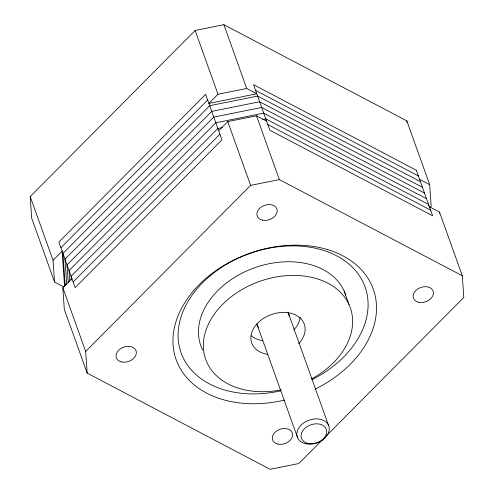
<?xml version="1.0" encoding="UTF-8"?>
<svg xmlns="http://www.w3.org/2000/svg" width="494" height="494" viewBox="0 0 494 494"><rect width="100%" height="100%" fill="white"/><g stroke="black" fill="none" stroke-linecap="round" stroke-linejoin="round"><path stroke-width="0.74" d="M63.942 286.946L54.531 282.006L31.696 218.218L30.208 196.544L195.136 30.474L223.887 24.7L406.84 120.876L429.681 184.663L431.169 206.331L430.101 207.412M60.91 247.766L207.659 99.992M54.531 282.006L53.043 260.332L62.133 251.18L64.56 286.532M217.971 94.261L208.882 103.413L256.8 93.786L246.722 88.482L217.971 94.261L195.136 30.474M323.823 438.394L298.864 463.526L270.113 469.3L87.16 373.124L64.319 309.337L62.831 287.669L71.92 278.517M218.675 130.749L227.759 121.598L256.51 115.818L266.593 121.123M73.143 281.932L219.898 134.164M87.16 373.124L85.672 351.45L250.6 185.38L279.351 179.606L462.304 275.782L463.792 297.456L326.534 435.665M222.349 127.569L217.854 128.471L71.105 276.239L71.364 280.079M262.777 119.443L265.772 118.844L428.57 204.417L428.675 205.955M255.577 90.365L418.375 175.944M419.597 179.359L429.681 184.663M420.413 181.638L257.621 96.064L209.703 105.691L62.948 253.459L65.165 285.736M422.45 187.337L259.659 101.758L211.741 111.385L64.986 259.152L66.727 284.513M424.494 193.031L261.697 107.451L213.779 117.078L67.023 264.846L68.24 282.525M426.532 198.724L263.734 113.145L215.816 122.771L69.061 270.545L69.802 281.302M429.385 206.696L439.469 211.994L462.304 275.782M267.816 124.537L430.607 210.117M344.102 290.886L348.999 304.557M223.887 24.7L246.722 88.482M256.51 115.818L279.351 179.606M227.759 121.598L250.6 185.38M287.99 312.097L328.498 425.217M257.139 324.706L297.641 437.82M30.208 196.544L53.043 260.332M62.831 287.669L85.672 351.45M439.469 211.994L439.567 213.494M406.84 120.876L406.945 122.37M280.913 390.797A97.707 70.401 -19.7 0 1 183.138 311.146A97.707 70.401 -19.7 0 1 336.927 255.966A97.707 70.401 -19.7 0 1 312.233 379.559M267.804 354.383A27.917 20.112 -19.7 0 1 254.064 327.664A27.917 20.112 -19.7 0 1 293.275 313.999A27.917 20.112 -19.7 0 1 298.672 343.633M281.117 389.902A76.768 55.316 -19.7 0 1 207.647 325.904A76.768 55.316 -19.7 0 1 327.405 282.945A76.768 55.316 -19.7 0 1 311.448 379.022M284.402 400.121A104.685 75.434 -19.7 0 1 178.248 315.314A104.685 75.434 -19.7 0 1 343.633 256.225A104.685 75.434 -19.7 0 1 315.11 389.149M300.161 317.167A27.917 20.112 -19.7 0 1 293.776 329.961M262.913 340.718A27.917 20.112 -19.7 0 1 251.341 335.772M202.719 350.203A76.768 55.316 -19.7 0 1 252.088 268.699A76.768 55.316 -19.7 0 1 345.757 295.134M258.646 327.837A16.679 12.017 -19.7 0 1 256.973 323.78M287.922 312.486A16.679 12.017 -19.7 0 1 289.231 316.012M205.621 94.298L58.866 242.066L75.181 287.625L221.936 139.858L205.621 94.298M416.337 170.251L253.539 84.672L269.854 130.231L432.651 215.81L416.337 170.251M305.693 443.717A16.679 12.017 -19.7 0 0 329.263 428.267A16.679 12.017 -19.7 0 0 304.242 422.574A16.679 12.017 -19.7 0 0 305.693 443.717M308.052 443.445A13.19 9.503 -19.7 0 0 326.688 431.225A13.19 9.503 -19.7 0 0 306.904 426.723A13.19 9.503 -19.7 0 0 308.052 443.445M418.653 302.266A10.467 7.546 -19.7 0 0 433.442 292.565A10.467 7.546 -19.7 0 0 417.739 288.996A10.467 7.546 -19.7 0 0 418.653 302.266M262.407 220.133A10.467 7.546 -19.7 0 0 277.202 210.432A10.467 7.546 -19.7 0 0 261.493 206.863A10.467 7.546 -19.7 0 0 262.407 220.133M277.801 444.087A10.467 7.546 -19.7 0 0 292.596 434.387A10.467 7.546 -19.7 0 0 276.893 430.817A10.467 7.546 -19.7 0 0 277.801 444.087M121.561 361.954A10.467 7.546 -19.7 0 0 136.35 352.253A10.467 7.546 -19.7 0 0 120.647 348.684A10.467 7.546 -19.7 0 0 121.561 361.954"/></g></svg>
